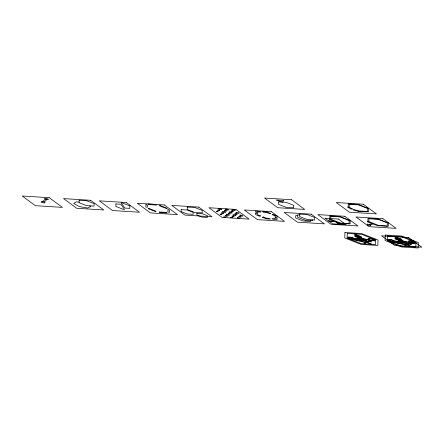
<?xml version="1.0" encoding="UTF-8"?>
<svg xmlns="http://www.w3.org/2000/svg" width="444" height="444" viewBox="0 0 444 444"><rect width="100%" height="100%" fill="white"/><g stroke="black" fill="none" stroke-linecap="round" stroke-linejoin="round"><path stroke-width="0.67" d="M310.695 220.585L310.667 221.439L303.13 220.962L295.682 218.026L295.776 215.562L297.735 215.684M312.693 219.858L312.659 220.712L305.122 220.235L297.68 217.299L297.769 214.835L299.728 214.957M329.709 219.308L329.831 215.962L340.076 216.605L350.194 220.596L350.072 223.948L339.832 223.304M330.719 219.375L330.83 216.356L340.065 216.933L349.184 220.535L349.078 223.554L339.843 222.971M354.595 239.666L354.634 238.561L351.298 237.24L347.924 237.029L347.885 238.134C353.302 240.348 359.229 240.293 364.646 242.507L364.607 243.612L365.384 243.662L365.423 242.557L367.244 242.674L371.362 244.039L368.021 242.718L368.065 241.619C363.692 240.137 359.224 239.088 354.634 238.561M358.014 238.772L358.053 237.668L354.717 236.352L354.8 234.143L361.471 236.774L361.433 237.879C365.806 239.36 370.274 240.409 374.858 240.937L374.897 239.832L371.561 238.517L368.187 238.306L368.143 239.41M361.311 241.192L361.349 240.087M364.729 240.298L364.768 239.194M367.86 221.711L367.982 218.359L378.221 219.003L388.345 222.999L388.223 226.346L377.977 225.702M368.87 221.772L368.981 218.753L378.21 219.336L387.335 222.932L387.224 225.952L377.988 225.374M371.478 240.726L371.439 241.83L368.065 241.619M394.905 242.196L394.949 241.092L391.608 239.777L388.234 239.566L388.195 240.67C393.612 242.885 399.539 242.829 404.956 245.044L404.917 246.148M411.793 243.257L411.749 244.361C407.165 243.834 402.697 242.785 398.324 241.308L398.362 240.204L395.027 238.883L395.11 236.68L401.781 239.31L401.742 240.415C406.116 241.891 410.583 242.946 415.168 243.473L415.207 242.369L411.871 241.053L408.497 240.837L408.452 241.941M401.62 243.728L401.659 242.624M405.039 242.835L405.078 241.73M405.694 246.198L405.738 245.094L407.553 245.205L410.889 246.52M408.375 244.15L408.336 245.255L411.671 246.57M42.763 201.604L45.294 199.151A1.992 0.544 13.7 0 1 45.715 198.29A1.992 0.544 13.7 0 1 48.385 199.473A1.992 0.544 13.7 0 1 45.282 199.145M44.267 202.048L46.798 199.595M372.233 223.604L368.692 224.525L367.393 224.015L367.355 225.158L370.845 225.374L369.552 224.864L373.093 223.943M328.582 220.873L335.714 221.578L328.96 221.151M335.525 221.434L339.666 224.253M358.053 237.668L361.433 237.879M398.362 240.204L401.742 240.415M394.949 241.092L398.324 241.308M79.093 202.175L76.679 201.759L73.715 203.424L79.271 206.577L87.79 208.064L90.754 206.393L89.788 205.844M334.132 221.223L329.209 219.281L331.224 219.408L339.849 222.81L339.827 223.465L337.174 222.422M334.898 221.523L335.842 221.895M335.375 221.556L338.994 224.209M79.16 200.238L79.071 202.703L86.519 205.639L94.05 206.116L94.145 203.652L86.697 200.716L79.16 200.238M115.923 203.957L115.834 206.421L123.277 209.357L124.487 209.435L120.901 204.268L115.923 203.957M129.887 205.899L129.792 208.364L124.82 208.047L121.229 202.886L122.439 202.958L129.887 205.899M145.948 204.64L145.865 206.987L147.414 207.337L147.502 204.995L145.948 204.64M167.954 209.651L167.871 211.999L169.419 212.349L169.508 210.006L167.954 209.651M181.18 209.618L181.108 211.588L187.063 213.936L193.09 214.319L193.162 212.343L187.207 209.995L181.18 209.618M187.313 207.037L187.224 209.501L194.672 212.443L202.209 212.915L202.298 210.45L194.849 207.514L187.313 207.037M196.903 213.32L196.842 215.046L202.053 217.105L207.326 217.432L207.392 215.712L202.181 213.653L196.903 213.32M255.744 213.342L255.7 214.657L259.673 216.228L260.689 215.962L257.714 214.785L257.748 213.797L255.744 213.342M255.827 211.144L255.777 212.46L257.781 212.915L257.82 211.932L260.833 212.121L259.845 211.4L255.827 211.144M275.102 217.749L275.069 218.737L272.055 218.548L273.038 219.269L277.062 219.519L277.106 218.209L275.102 217.749M275.175 215.884L275.136 216.866L277.139 217.321L277.189 216.006L273.215 214.441L272.194 214.707L275.175 215.884M278.71 201.915L278.621 204.379L286.069 207.315L293.601 207.792L293.695 205.328L286.247 202.392L278.71 201.915M299.761 214.108L299.672 216.572L307.115 219.508L314.652 219.985L314.741 217.521L307.298 214.58L299.761 214.108M344.96 232.501L344.766 237.94L361.194 244.422L377.816 245.465L378.016 240.026L361.588 233.55L344.96 232.501M348.285 203.896L348.163 207.243L349.173 207.309L349.278 204.29L358.513 204.867L367.638 208.469L367.527 211.488L358.291 210.906L358.28 211.239L368.526 211.882L368.648 208.53L358.524 204.54L348.285 203.896M347.275 233.416L347.103 238.084L361.222 243.656L375.507 244.555L375.68 239.882L361.56 234.31L347.275 233.416M348.695 237.335L348.662 238.184L351.226 239.194L353.824 239.36L353.857 238.511L351.293 237.496L348.695 237.335M355.405 238.861L355.378 239.71L357.942 240.726L360.539 240.887L360.572 240.038L358.003 239.027L355.405 238.861M355.527 235.553L355.5 236.275L360.306 236.574L358.125 235.714L355.527 235.553M355.561 234.704L355.539 235.298L357.353 235.409L355.561 234.704M358.824 237.973L358.796 238.694L363.603 238.994L361.422 238.134L358.824 237.973M360.689 236.852L360.661 237.573L358.064 237.412L355.883 236.552L360.689 236.852M362.121 240.393L362.088 241.242L364.657 242.252L364.685 241.403L367.255 242.418L367.282 241.569L364.718 240.554L362.121 240.393M363.98 239.277L363.958 239.999L361.361 239.832L359.179 238.972L363.98 239.277M365.445 241.963L365.434 242.302L366.472 242.369L365.445 241.963M365.54 239.499L365.506 240.348L368.07 241.364L370.668 241.525L370.701 240.676L368.137 239.666L365.54 239.499M368.087 240.981L370.285 241.375L370.313 240.654L369.53 240.604L369.513 241.07L368.087 240.981M368.953 238.606L368.925 239.455L371.489 240.47L374.087 240.631L374.12 239.782L371.55 238.772L368.953 238.606M371.506 240.087L373.704 240.482L373.726 239.76L372.949 239.71L372.932 240.176L371.506 240.087M377.994 225.208L377.972 225.868L367.355 221.678L369.369 221.806L377.994 225.208M385.27 235.037L385.076 240.47L401.504 246.953L418.126 248.002L418.326 242.563L401.898 236.08L385.27 235.037M387.584 235.947L387.412 240.62L401.531 246.187L415.817 247.086L415.989 242.418L401.87 236.846L387.584 235.947M389.005 239.871L388.972 240.72L391.541 241.73L394.133 241.891L394.167 241.042L391.602 240.032L389.005 239.871M395.715 241.397L395.687 242.246L398.251 243.257L400.849 243.423L400.882 242.574L398.312 241.558L395.715 241.397M395.837 238.084L395.809 238.805L400.616 239.111L398.435 238.25L395.837 238.084M395.87 237.235L395.848 237.829L397.663 237.945L395.87 237.235M399.134 240.504L399.106 241.225L403.912 241.53L401.731 240.67L399.134 240.504M400.999 239.388L400.971 240.11L398.373 239.949L396.192 239.088L400.999 239.388M402.431 242.924L402.397 243.773L404.967 244.788L404.995 243.939L407.564 244.949L407.592 244.1L405.028 243.09L402.431 242.924M404.295 241.808L404.268 242.529L401.67 242.369L399.489 241.508L404.295 241.808M405.755 244.5L405.744 244.838L406.782 244.899L405.755 244.5M405.849 242.036L405.816 242.885L408.38 243.895L410.978 244.061L411.011 243.212L408.447 242.196L405.849 242.036M408.397 243.512L410.595 243.906L410.622 243.184L409.84 243.134L409.823 243.601L408.397 243.512M409.263 241.142L409.235 241.991L411.799 243.001L414.396 243.168L414.43 242.319L411.86 241.308L409.263 241.142M411.816 242.624L414.013 243.018L414.036 242.296L413.259 242.246L413.242 242.713L411.816 242.624M216.245 211.316L218.176 211.782L216.261 211.283M220.052 214.113L221.983 214.58L220.058 214.097M223.854 216.905L225.791 217.377L223.854 216.905M230.608 217.332L232.545 217.799L230.608 217.332M237.362 217.754L239.299 218.226L237.362 217.754M283.683 200.505L282.478 202.153L276.146 200.033L283.683 200.505M353.74 209.513L353.374 209.995L358.674 211.472L357.903 210.672L353.74 209.513M148.94 208.458L148.146 208.663L155.234 211.455L156.022 211.25L148.94 208.458M160.14 205.533L159.352 205.739L166.433 208.536L167.222 208.33L160.14 205.533M270.546 213.386L269.525 213.653L266.55 212.476L263.536 212.288L262.548 211.566L266.572 211.821L270.546 213.386M263.359 217.011L262.343 217.277L266.317 218.848L270.335 219.097L269.353 218.376L266.339 218.187L263.359 217.011M352.497 209.024L350.949 209.041L347.524 207.076L349.805 207.476L352.497 209.024M363.253 204.218L336.241 202.519L349.422 212.199L376.44 213.897L363.253 204.218M291.541 199.739L264.53 198.041L277.711 207.72L304.728 209.418L291.541 199.739M49.217 197.697L22.2 195.998L35.387 205.683L62.399 207.381L49.217 197.697M90.593 200.299L63.581 198.601L76.762 208.286L103.779 209.984L90.593 200.299M126.335 202.547L99.323 200.849L112.504 210.528L139.521 212.226L126.335 202.547M164.291 204.934L137.279 203.235L150.461 212.915L177.478 214.613L164.291 204.934M198.746 207.098L171.734 205.4L184.915 215.085L211.932 216.783L198.746 207.098M235.947 209.44L208.935 207.742L222.117 217.421L249.134 219.12L235.947 209.44M271.295 211.66L244.278 209.962L257.464 219.641L284.476 221.345L271.295 211.66M311.194 214.169L284.182 212.471L297.363 222.15L324.381 223.848L311.194 214.169M344.805 216.284L317.787 214.585L330.974 224.264L357.986 225.963L344.805 216.284M382.95 218.681L355.938 216.983L369.119 226.662L396.137 228.36L382.95 218.681M155.489 204.473L148.318 204.024L149.079 204.584L156.249 205.034L155.489 204.473M338.472 219.064L324.964 218.215L332.578 223.809L346.081 224.658L338.472 219.064M166.295 212.41L159.124 211.96L159.884 212.515L167.055 212.97L166.295 212.41M408.613 237.529L381.601 235.831L394.783 245.51L421.8 247.208L408.613 237.529M349.833 238.256L349.051 238.206L351.232 239.066L353.441 239.205L349.833 238.256M390.143 240.792L389.36 240.742L391.541 241.603L393.75 241.741L390.143 240.792M356.543 239.788L355.766 239.738L357.947 240.598L360.156 240.737L356.543 239.788M396.858 242.319L396.076 242.269L398.257 243.129L400.466 243.268L396.858 242.319M41.919 202.403A1.992 0.544 13.7 0 0 45.022 202.73A1.992 0.544 13.7 0 0 42.358 201.548A1.992 0.544 13.7 0 0 41.919 202.403M232.723 210.173A1.593 0.433 13.7 0 0 235.203 210.434A1.593 0.433 13.7 0 0 233.072 209.485A1.593 0.433 13.7 0 0 232.723 210.173M225.968 209.746A1.593 0.433 13.7 0 0 228.449 210.006A1.593 0.433 13.7 0 0 226.318 209.063A1.593 0.433 13.7 0 0 225.968 209.746M219.219 209.324A1.593 0.433 13.7 0 0 221.695 209.585A1.593 0.433 13.7 0 0 219.564 208.636A1.593 0.433 13.7 0 0 219.219 209.324M236.53 212.965A1.593 0.433 13.7 0 0 239.011 213.231A1.593 0.433 13.7 0 0 236.88 212.282A1.593 0.433 13.7 0 0 236.53 212.965M226.829 214.913A1.593 0.433 13.7 0 0 229.309 215.174A1.593 0.433 13.7 0 0 227.178 214.224A1.593 0.433 13.7 0 0 226.829 214.913M233.583 215.34A1.593 0.433 13.7 0 0 236.064 215.601A1.593 0.433 13.7 0 0 233.927 214.652A1.593 0.433 13.7 0 0 233.583 215.34M240.337 215.762A1.593 0.433 13.7 0 0 242.818 216.023A1.593 0.433 13.7 0 0 240.681 215.074A1.593 0.433 13.7 0 0 240.337 215.762M223.021 212.115A1.593 0.433 13.7 0 0 225.502 212.382A1.593 0.433 13.7 0 0 223.371 211.433A1.593 0.433 13.7 0 0 223.021 212.115M229.776 212.543A1.593 0.433 13.7 0 0 232.256 212.804A1.593 0.433 13.7 0 0 230.125 211.855A1.593 0.433 13.7 0 0 229.776 212.543M231.485 211.322A1.193 0.327 13.7 0 0 233.344 211.516A1.193 0.327 13.7 0 0 231.746 210.806A1.193 0.327 13.7 0 0 231.485 211.322M224.731 210.9A1.193 0.327 13.7 0 0 226.59 211.094A1.193 0.327 13.7 0 0 224.991 210.384A1.193 0.327 13.7 0 0 224.731 210.9M217.976 210.473A1.193 0.327 13.7 0 0 219.836 210.667A1.193 0.327 13.7 0 0 218.237 209.957A1.193 0.327 13.7 0 0 217.976 210.473M221.784 213.27A1.193 0.327 13.7 0 0 223.643 213.464A1.193 0.327 13.7 0 0 222.044 212.754A1.193 0.327 13.7 0 0 221.784 213.27M228.538 213.692A1.193 0.327 13.7 0 0 230.397 213.886A1.193 0.327 13.7 0 0 228.799 213.176A1.193 0.327 13.7 0 0 228.538 213.692M235.292 214.119A1.193 0.327 13.7 0 0 237.152 214.313A1.193 0.327 13.7 0 0 235.553 213.603A1.193 0.327 13.7 0 0 235.292 214.119M239.1 216.911A1.193 0.327 13.7 0 0 240.959 217.105A1.193 0.327 13.7 0 0 239.36 216.394A1.193 0.327 13.7 0 0 239.1 216.911M232.345 216.489A1.193 0.327 13.7 0 0 234.204 216.683A1.193 0.327 13.7 0 0 232.606 215.973A1.193 0.327 13.7 0 0 232.345 216.489M225.591 216.062A1.193 0.327 13.7 0 0 227.45 216.256A1.193 0.327 13.7 0 0 225.852 215.545A1.193 0.327 13.7 0 0 225.591 216.062"/></g></svg>
